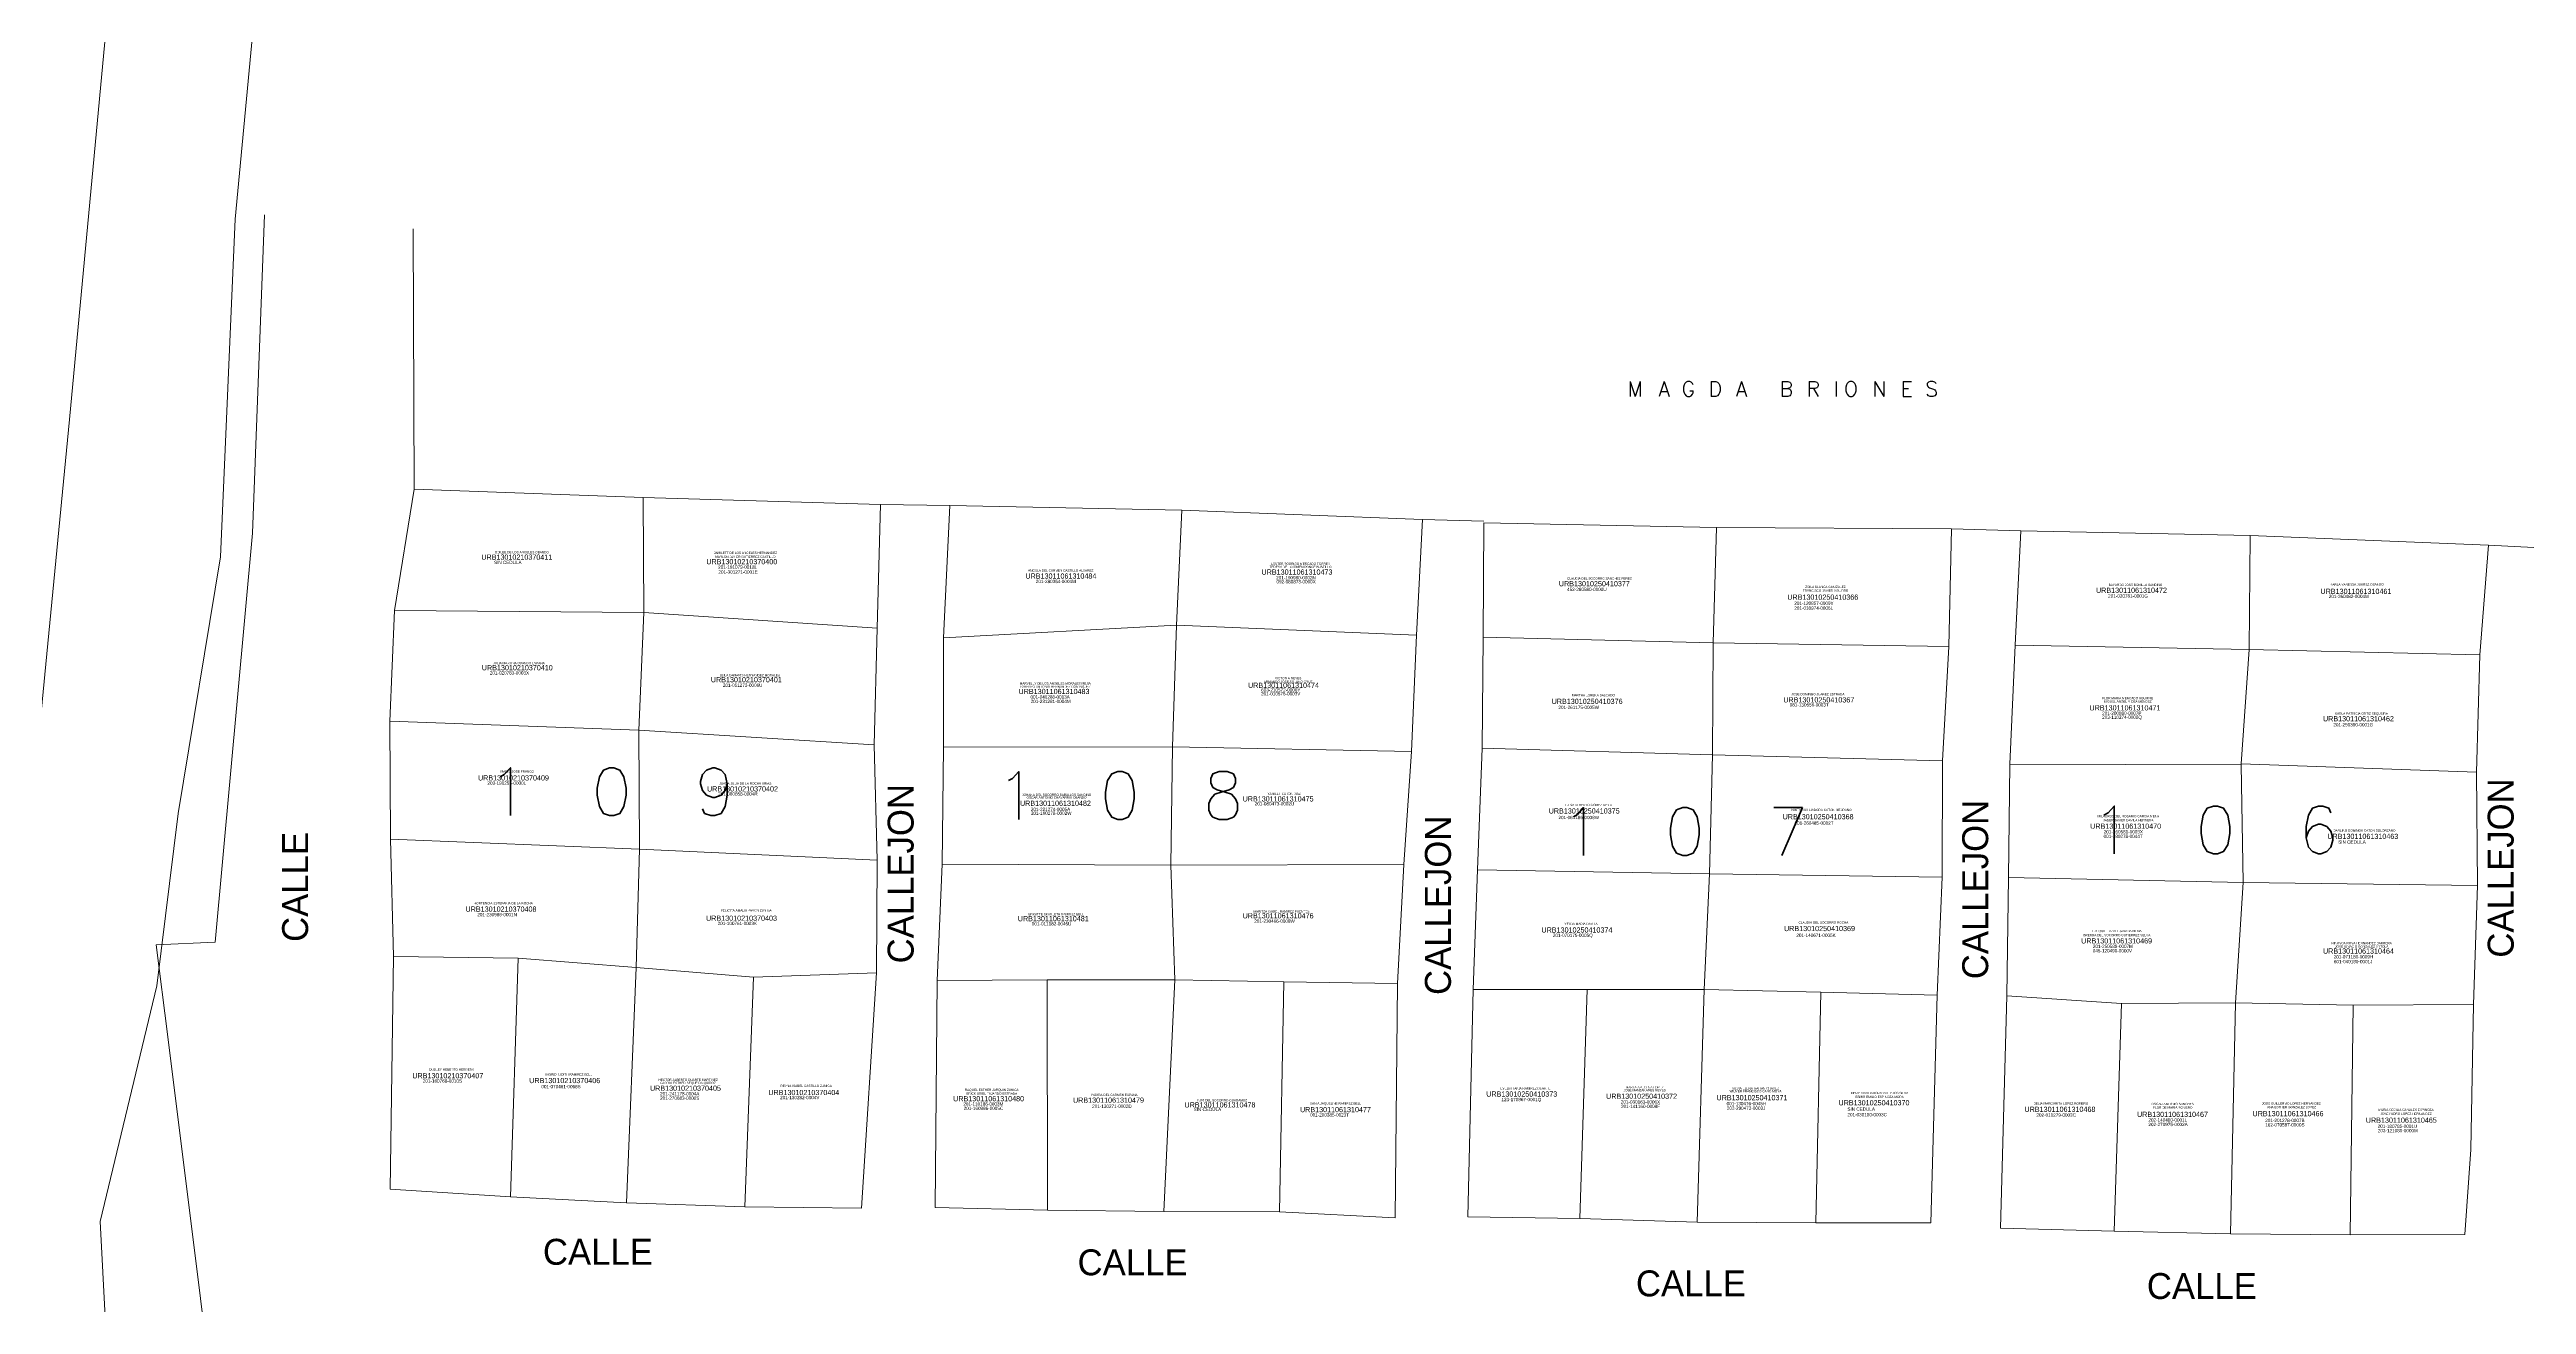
# Model space of a CAD drawing. Header units: metres. Extents: x 610261 to 617471, y 1314831 to 1317846.
# Drawn here: x 617148.4 to 617327.3, y 1316939 to 1317029.7 of the extents above; entities that cross this region are included whole.
import ezdxf

# ---------------------------------------------------------------- set-up
doc = ezdxf.new("R2010")
doc.units = ezdxf.units.M
for name, color, linetype, lineweight in [('101', 3, 'Continuous', 0), ('1ER CEDULA', 7, 'Continuous', 0), ('1ER PROPIETARIO', 150, 'Continuous', 0), ('2DA CEDULA', 7, 'Continuous', 0), ('2DO PROPIETARIO', 7, 'Continuous', 0), ('486', 7, 'Continuous', 0), ('4861', 7, 'Continuous', 0), ('CALLES', 7, 'Continuous', 0), ('COLINDANCIAS', 7, 'Continuous', 0), ('NumMZLote', 172, 'Continuous', 0)]:
    doc.layers.add(name, color=color, linetype=linetype, lineweight=lineweight)
doc.layers.add('2', color=1, linetype='Continuous')
doc.styles.add('Style-ENGINEERING', font='ENGINEERING.shx')
doc.styles.add('Style-Txt', font='txt_____.ttf')

msp = doc.modelspace()

# ---------------------------------------------------------------- linework, layer by layer
at = {"layer": '2', "linetype": 'Continuous', "lineweight": 0}
for points in [[(617211.93455, 1317598.94167), (617208.07855, 1317556.24567), (617209.06355, 1317525.99767), (617213.62355, 1317514.55367), (617213.83155, 1317470.32767), (617213.78955, 1317431.18567), (617215.55755, 1317420.76267), (617223.66255, 1317397.87667), (617229.98655, 1317371.43467), (617232.49255, 1317338.64467), (617230.94055, 1317312.97567), (617227.86455, 1317287.05367), (617211.32455, 1317262.41967), (617189.70455, 1317239.06367), (617175.19955, 1317215.95167), (617172.90155, 1317205.02567), (617162.66955, 1317139.20867), (617157.01755, 1317079.99367), (617149.82155, 1317002.98967), (617146.22555, 1316965.63067), (617141.61355, 1316929.03567)], [(617165.37555, 1317055.58367), (617161.77855, 1317017.46267), (617160.73555, 1316993.06267), (617157.66755, 1316974.51267), (617156.13055, 1316962.05967), (617152.04755, 1316945.03567), (617152.79455, 1316930.80067)]]:
    msp.add_lwpolyline(points, dxfattribs=at)
at = {"layer": '486', "linetype": 'Continuous', "lineweight": 0}
for points in [[(617191.30287, 1316989.04181), (617191.25555, 1316997.34167)], [(617229.77366, 1316988.13612), (617230.16955, 1316996.42667)], [(617268.77555, 1316995.18667), (617268.53783, 1316986.86006)], [(617307.31455, 1316994.61467), (617307.24652, 1316986.36495)], [(617173.30355, 1316989.19767), (617191.30287, 1316989.04181)], [(617190.94622, 1316980.54929), (617191.30287, 1316989.04181)], [(617191.30287, 1316989.04181), (617208.15055, 1316987.91167)], [(617212.94855, 1316987.22067), (617229.77366, 1316988.13612)], [(617229.77366, 1316988.13612), (617229.4915, 1316979.34064)], [(617229.77366, 1316988.13612), (617247.10255, 1316987.39867)], [(617268.53783, 1316986.86006), (617251.9128, 1316987.26685)], [(617268.53783, 1316986.86006), (617268.49232, 1316978.75019)], [(617268.53783, 1316986.86006), (617285.53955, 1316986.58967)], [(617307.24652, 1316986.36495), (617290.34955, 1316986.68467)], [(617307.24652, 1316986.36495), (617306.67301, 1316978.11486)], [(617307.24652, 1316986.36495), (617323.90055, 1316985.97767)], [(617172.95755, 1316981.18767), (617190.94622, 1316980.54929)], [(617207.92655, 1316979.46867), (617190.94622, 1316980.54929)], [(617190.98337, 1316971.94937), (617190.94622, 1316980.54929)], [(617229.4915, 1316979.34064), (617212.94155, 1316979.30267)], [(617229.4915, 1316979.34064), (617229.35932, 1316970.78166)], [(617246.73255, 1316978.99967), (617229.4915, 1316979.34064)], [(617268.49232, 1316978.75019), (617251.85955, 1316979.24067)], [(617268.49232, 1316978.75019), (617268.25728, 1316970.16341)], [(617285.09855, 1316978.32767), (617268.49232, 1316978.75019)], [(617306.66746, 1316978.03505), (617289.96755, 1316978.08767)], [(617306.67301, 1316978.11486), (617306.66746, 1316978.03505)], [(617306.66746, 1316978.03505), (617306.79788, 1316969.53605)], [(617323.64855, 1316977.49867), (617306.67301, 1316978.11486)], [(617172.99755, 1316972.66367), (617190.98337, 1316971.94937)], [(617190.74425, 1316963.3791), (617190.98337, 1316971.94937)], [(617190.98337, 1316971.94937), (617208.16255, 1316971.14667)], [(617229.35932, 1316970.78166), (617212.85955, 1316970.86867)], [(617229.35932, 1316970.78166), (617246.19155, 1316970.84267)], [(617229.64233, 1316962.49209), (617229.35932, 1316970.78166)], [(617268.25728, 1316970.16341), (617251.51955, 1316970.43867)], [(617268.25728, 1316970.16341), (617267.87754, 1316961.80203)], [(617268.25728, 1316970.16341), (617285.07855, 1316969.91567)], [(617306.79788, 1316969.53605), (617289.85155, 1316969.88849)], [(617306.79788, 1316969.53605), (617306.2618, 1316960.84141)], [(617306.79788, 1316969.53605), (617323.72855, 1316969.31567)], [(617173.22255, 1316964.19567), (617182.22155, 1316964.06184)], [(617182.22155, 1316964.06184), (617181.66955, 1316946.82067)], [(617182.22155, 1316964.06184), (617190.74425, 1316963.3791)], [(617190.74425, 1316963.3791), (617190.04055, 1316946.39367)], [(617190.74425, 1316963.3791), (617199.21582, 1316962.68452)], [(617199.21582, 1316962.68452), (617198.60755, 1316946.09567)], [(617199.21582, 1316962.68452), (617208.10655, 1316963.00767)], [(617212.49255, 1316962.44767), (617220.44234, 1316962.50467)], [(617220.44234, 1316962.50467), (617220.45555, 1316945.85467)], [(617220.44234, 1316962.50467), (617229.64233, 1316962.49209)], [(617229.64233, 1316962.49209), (617228.85355, 1316945.76067)], [(617229.64233, 1316962.49209), (617237.52865, 1316962.36294)], [(617237.52865, 1316962.36294), (617237.22055, 1316945.73167)], [(617237.52865, 1316962.36294), (617245.72755, 1316962.22867)], [(617259.43754, 1316961.79628), (617251.20755, 1316961.79067)], [(617259.43754, 1316961.79628), (617258.89255, 1316945.24767)], [(617267.87754, 1316961.80203), (617259.43754, 1316961.79628)], [(617267.87754, 1316961.80203), (617267.37055, 1316944.97967)], [(617267.87754, 1316961.80203), (617276.29512, 1316961.60029)], [(617276.29512, 1316961.60029), (617275.95355, 1316944.93767)], [(617276.29512, 1316961.60029), (617284.70755, 1316961.39867)], [(617289.73055, 1316961.33567), (617298.01202, 1316960.7814)], [(617298.01202, 1316960.7814), (617297.49055, 1316944.33967)], [(617298.01202, 1316960.7814), (617306.2618, 1316960.84141)], [(617306.2618, 1316960.84141), (617305.88455, 1316944.14567)], [(617306.2618, 1316960.84141), (617314.76003, 1316960.66814)], [(617314.76003, 1316960.66814), (617314.53455, 1316944.06967)], [(617314.76003, 1316960.66814), (617323.43555, 1316960.72667)]]:
    msp.add_lwpolyline(points, dxfattribs=at)
at = {"layer": '4861', "linetype": 'Continuous', "lineweight": 0}
for points in [[(617173.30355, 1316989.19767), (617174.71755, 1316997.94767), (617191.25555, 1316997.34167)], [(617191.25555, 1316997.34167), (617208.40255, 1316996.83667), (617208.15055, 1316987.91167)], [(617212.94855, 1316987.22067), (617213.40055, 1316996.76967), (617230.16955, 1316996.42667)], [(617230.16955, 1316996.42667), (617247.54155, 1316995.76567), (617247.10255, 1316987.39867)], [(617251.96755, 1316995.51667), (617251.9128, 1316987.26685)], [(617251.96755, 1316995.51667), (617268.77555, 1316995.18667)], [(617268.77555, 1316995.18667), (617285.74455, 1316995.09967)], [(617285.74455, 1316995.09967), (617285.53955, 1316986.58967)], [(617290.34955, 1316986.68467), (617290.75655, 1316994.93667), (617307.31455, 1316994.61467)], [(617307.31455, 1316994.61467), (617324.52655, 1316993.90267)], [(617323.90055, 1316985.97767), (617324.52655, 1316993.90267)], [(617172.95755, 1316981.18767), (617173.30355, 1316989.19767)], [(617208.15055, 1316987.91167), (617207.92655, 1316979.46867)], [(617212.94155, 1316979.30267), (617212.94855, 1316987.22067)], [(617247.10255, 1316987.39867), (617246.73255, 1316978.99967)], [(617251.9128, 1316987.26685), (617251.85955, 1316979.24067)], [(617285.53955, 1316986.58967), (617285.09855, 1316978.32767)], [(617289.96755, 1316978.08767), (617290.34955, 1316986.68467)], [(617323.64855, 1316977.49867), (617323.90055, 1316985.97767)], [(617172.99755, 1316972.66367), (617172.95755, 1316981.18767)], [(617207.92655, 1316979.46867), (617208.16255, 1316971.14667)], [(617212.85955, 1316970.86867), (617212.94155, 1316979.30267)], [(617246.73255, 1316978.99967), (617246.19155, 1316970.84267)], [(617251.85955, 1316979.24067), (617251.51955, 1316970.43867)], [(617285.09855, 1316978.32767), (617285.07855, 1316969.91567)], [(617289.85155, 1316969.88849), (617289.96755, 1316978.08767)], [(617323.72855, 1316969.31567), (617323.64855, 1316977.49867)], [(617173.22255, 1316964.19567), (617172.99755, 1316972.66367)], [(617208.16255, 1316971.14667), (617208.10655, 1316963.00767)], [(617212.49255, 1316962.44767), (617212.85955, 1316970.86867)], [(617246.19155, 1316970.84267), (617245.72755, 1316962.22867)], [(617251.51955, 1316970.43867), (617251.20755, 1316961.79067)], [(617285.07855, 1316969.91567), (617284.70755, 1316961.39867)], [(617289.73055, 1316961.33567), (617289.85155, 1316969.88849)], [(617323.43555, 1316960.72667), (617323.72855, 1316969.31567)], [(617172.98455, 1316947.36567), (617173.22255, 1316964.19567)], [(617208.10655, 1316963.00767), (617207.01155, 1316946.01067)], [(617212.35155, 1316946.04967), (617212.49255, 1316962.44767)], [(617245.72755, 1316962.22867), (617245.56355, 1316945.30567)], [(617251.20755, 1316961.79067), (617250.80155, 1316945.36867)], [(617284.70755, 1316961.39867), (617284.23955, 1316944.92767)], [(617289.28355, 1316944.56067), (617289.73055, 1316961.33567)], [(617314.53455, 1316944.06967), (617322.80855, 1316944.09067), (617323.25355, 1316950.24367), (617323.43555, 1316960.72667)], [(617181.66955, 1316946.82067), (617172.98455, 1316947.36567)], [(617190.04055, 1316946.39367), (617181.66955, 1316946.82067)], [(617198.60755, 1316946.09567), (617190.04055, 1316946.39367)], [(617207.01155, 1316946.01067), (617198.60755, 1316946.09567)], [(617220.45555, 1316945.85467), (617212.35155, 1316946.04967)], [(617228.85355, 1316945.76067), (617220.45555, 1316945.85467)], [(617237.22055, 1316945.73167), (617228.85355, 1316945.76067)], [(617245.56355, 1316945.30567), (617237.22055, 1316945.73167)], [(617258.89255, 1316945.24767), (617250.80155, 1316945.36867)], [(617267.37055, 1316944.97967), (617258.89255, 1316945.24767)], [(617275.95355, 1316944.93767), (617267.37055, 1316944.97967)], [(617284.23955, 1316944.92767), (617275.95355, 1316944.93767)], [(617289.28355, 1316944.56067), (617297.49055, 1316944.33967)], [(617297.49055, 1316944.33967), (617305.88455, 1316944.14567)], [(617305.88455, 1316944.14567), (617314.53455, 1316944.06967)]]:
    msp.add_lwpolyline(points, dxfattribs=at)
at = {"layer": 'CALLES', "linetype": 'Continuous', "lineweight": 0}
for points in [[(617164.52255, 1316891.42167), (617164.01655, 1316901.45967), (617156.92455, 1316958.38567), (617156.08255, 1316965.02567), (617160.33855, 1316965.22567), (617163.04855, 1316994.78667), (617163.91055, 1317017.77267)], [(617174.65655, 1317016.76867), (617174.71755, 1316997.94767)], [(617208.40255, 1316996.83667), (617213.40055, 1316996.76967)], [(617247.54155, 1316995.76567), (617251.97104, 1316995.64489)], [(617285.74455, 1316995.09967), (617290.75655, 1316994.93667)], [(617324.52655, 1316993.90267), (617328.72755, 1316993.69767)]]:
    msp.add_lwpolyline(points, dxfattribs=at)

# ---------------------------------------------------------------- texts
at = {"layer": '101', "linetype": 'Continuous', "lineweight": 0, "style": 'Style-ENGINEERING'}
for s, p in [('URB13010210370411', (617179.56758, 1316992.85755)), ('URB13010210370400', (617195.81445, 1316992.52881)), ('URB13011061310484', (617218.86112, 1316991.49067)), ('URB13011061310473', (617235.90942, 1316991.77918)), ('URB13010250410377', (617257.38728, 1316990.93564)), ('URB13011061310472', (617296.17873, 1316990.46354)), ('URB13011061310461', (617312.38773, 1316990.38485)), ('URB13010250410366', (617273.88479, 1316989.9652)), ('URB13010210370410', (617179.60219, 1316984.86389)), ('URB13010210370401', (617196.14319, 1316983.99877)), ('URB13011061310474', (617234.93898, 1316983.59599)), ('URB13011061310483', (617218.36279, 1316983.15011)), ('URB13010250410376', (617256.86272, 1316982.43772)), ('URB13010250410367', (617273.59628, 1316982.54263)), ('URB13011061310471', (617295.70662, 1316981.96561)), ('URB13011061310462', (617312.57132, 1316981.17877)), ('URB13010210370409', (617179.32535, 1316976.90482)), ('URB13010210370402', (617195.86635, 1316976.10892)), ('URB13011061310482', (617218.4677, 1316975.07184)), ('URB13011061310475', (617234.54556, 1316975.38658)), ('URB13010250410375', (617256.65289, 1316974.51682)), ('URB13010250410368', (617273.54383, 1316974.09717)), ('URB13011061310470', (617295.75908, 1316973.41524)), ('URB13011061310463', (617312.88606, 1316972.68085)), ('URB13010210370408', (617178.42563, 1316967.42316)), ('URB13010210370403', (617195.79715, 1316966.76567)), ('URB13011061310481', (617218.31033, 1316966.73129)), ('URB13011061310476', (617234.54556, 1316966.94111)), ('URB13010250410374', (617256.12833, 1316965.91398)), ('URB13010250410369', (617273.64874, 1316966.01889)), ('URB13011061310469', (617295.10337, 1316965.12714)), ('URB13011061310464', (617312.57132, 1316964.39275)), ('URB13010210370407', (617174.58452, 1316955.38075)), ('URB13010210370406', (617183.02804, 1316955.03471)), ('URB13010210370405', (617191.74841, 1316954.48103)), ('URB13010210370404', (617200.29575, 1316954.16959)), ('URB13011061310480', (617213.64172, 1316953.72212)), ('URB13011061310479', (617222.29701, 1316953.61721)), ('URB13011061310478', (617230.34906, 1316953.27624)), ('URB13011061310477', (617238.68961, 1316952.93528)), ('URB13010250410373', (617252.14165, 1316954.05885)), ('URB13010250410372', (617260.79694, 1316953.90149)), ('URB13010250410371', (617268.7703, 1316953.79657)), ('URB13010250410370', (617277.58296, 1316953.42938)), ('URB13011061310468', (617291.01178, 1316952.95727)), ('URB13011061310467', (617299.14251, 1316952.59008)), ('URB13011061310466', (617307.48306, 1316952.64253)), ('URB13011061310465', (617315.66625, 1316952.17043))]:
    msp.add_text(s, height=0.375, dxfattribs=at).set_placement(p)
at = {"layer": '1ER CEDULA', "linetype": 'Continuous', "lineweight": 0, "style": 'Style-ENGINEERING'}
for s, p in [('SIN CEDULA', (617180.48563, 1316992.54139)), ('201-191079-0012L', (617196.67194, 1316992.20833)), ('201-280354-0004M', (617219.61272, 1316991.16527)), ('201-190980-0002N', (617236.97447, 1316991.43755)), ('452-280580-0000U', (617257.98019, 1316990.59274)), ('201-010974-0006L', (617274.38821, 1316989.24139)), ('201-020781-0001G', (617297.05446, 1316990.11847)), ('201-260482-0004M', (617312.99075, 1316990.08644)), ('201-020783-0003X', (617180.17852, 1316984.56071)), ('201-051273-0006U', (617197.01366, 1316983.66964)), ('001-040288-0013A', (617219.22833, 1316982.82074)), ('201-010576-0003V', (617235.87735, 1316983.05298)), ('201-261175-0005W', (617257.35457, 1316982.06758)), ('081-130556-0003T', (617274.05454, 1316982.25109)), ('201-200880-0007P', (617296.62202, 1316981.64581)), ('201-250390-0001G', (617313.31909, 1316980.81296)), ('203-190255-0000L', (617180.00549, 1316976.59299)), ('201-080658-0004R', (617196.66762, 1316975.81439)), ('201-160278-0002W', (617219.26036, 1316974.42015)), ('201-080473-0002U', (617235.42088, 1316975.10085)), ('201-061186-0008W', (617257.35457, 1316974.10965)), ('201-260485-0002T', (617274.40489, 1316973.70925)), ('001-180278-0044T', (617296.72613, 1316972.74871)), ('SIN CEDULA', (617313.67145, 1316972.3403)), ('201-230986-0001N', (617179.2788, 1316967.09403)), ('201-100761-0003K', (617196.63301, 1316966.45384)), ('001-011182-0045U', (617219.32443, 1316966.42798)), ('201-230466-0008W', (617235.38885, 1316966.62018)), ('201-070175-0005Q', (617256.95417, 1316965.60117)), ('201-140671-0005K', (617274.53836, 1316965.60117)), ('201-250588-0007M', (617295.95334, 1316964.80059)), ('201-071180-0009H', (617313.34311, 1316964.04382)), ('201-160768-0010S', (617175.3382, 1316955.07325)), ('001-070481-0068S', (617183.90284, 1316954.66664)), ('201-270683-0000S', (617192.47613, 1316953.83181)), ('201-130282-0004V', (617201.14459, 1316953.87506)), ('201-110186-0003M', (617214.37537, 1316953.40667)), ('201-130271-0002D', (617223.68088, 1316953.24651)), ('SIN CEDULA', (617231.00837, 1316953.01427)), ('123-170867-0001Q', (617253.24213, 1316953.731)), ('201-141160-0008F', (617261.87574, 1316953.23884)), ('001-130476-0045H', (617269.5, 1316953.43904)), ('001-200385-0023T', (617239.41697, 1316952.62187)), ('201-030180-0003C', (617278.22537, 1316952.63825)), ('202-010279-0003C', (617291.87317, 1316952.60813)), ('202-270975-0002A', (617299.96143, 1316951.92743)), ('162-070587-0000S', (617308.40206, 1316951.90341)), ('201-180785-0001U', (617316.52236, 1316951.7993))]:
    msp.add_text(s, height=0.24, dxfattribs=at).set_placement(p)
at = {"layer": '1ER PROPIETARIO', "linetype": 'Continuous', "lineweight": 0, "char_height": 0.16384, "attachment_point": 5, "line_spacing_factor": 0.75, "style": 'Style-ENGINEERING'}
for s, insert in [('\\H0.163840;ODILEE DE LOS ANGELES OBANDO', (617182.49047, 1316993.40053)), ('\\H0.163840;JAMILETT DE LOS ANGELES HERNANDEZ', (617198.64218, 1316993.34863)), ('\\H0.163840;LESTER RODRIGO MERCADO TORRES ', (617238.73583, 1316992.56484)), ('\\H0.163840;ANGELA DEL CARMEN CASTILLO ALVAREZ ', (617221.41412, 1316992.07634)), ('\\H0.163840;CLAUDIA DEL SOCORRO SANCHEZ PEREZ', (617260.31789, 1316991.49975)), ('\\H0.163840;BAYARDO JOSE BONILLA SANDINO ', (617299.02739, 1316991.03749)), ('\\H0.163840;KARLA VANESSA JUAREZ OBANDO', (617315.02774, 1316991.06953)), ('\\H0.163840;FRANCISCO JAVIER AGUIRRE ', (617276.64249, 1316990.62388)), ('\\H0.163840;JULIA MARTINA OBANDO ESPANA', (617182.28284, 1316985.38957)), ('\\H0.163840;LEILA DAMARIS HERNANDEZ MORALES ', (617198.96227, 1316984.50715)), ('\\H0.163840;MARVELLY DE LOS ANGELES MORALES MEJIA ', (617221.01371, 1316983.916)), ('\\H0.163840;ARMANDO JOSE SOLANO CRUZ', (617237.8309, 1316984.03612)), ('\\H0.163840;MARTHA LORENA SALGADO ', (617259.87578, 1316983.06635)), ('\\H0.163840;JOSE DOMINGO JUAREZ ESTRADA', (617276.09194, 1316983.14142)), ('\\H0.163840;FLOR MARIA MERCADO AGUIRRE ', (617298.46682, 1316982.85313)), ('\\H0.163840;KARLA PATRICIA ORTIZ SEQUEIRA ', (617315.34807, 1316981.71596)), ('\\H0.163840;MARIO JOSE FRANCO ', (617182.16173, 1316977.55162)), ('\\H0.163840;JUANA JULIA DE LA ROCHA ARIAS ', (617198.63353, 1316976.6865)), ('\\H0.163840;OSCAR ANTONIO CHAVARRIA OBANDO ', (617221.10981, 1316975.67558)), ('\\H0.163840;YAMILET CATON DIAZ', (617237.54261, 1316975.94786)), ('\\H0.163840;LUISA ALBERTO GOMEZ MEJIA ', (617259.54212, 1316975.13344)), ('\\H0.163840;NINFA AUXILIADORA CATON MEDRANO', (617276.35888, 1316974.77475)), ('\\H0.163840;JADER JAVIER DAVILA HERRERA ', (617298.51486, 1316974.02811)), ('\\H0.163840;DARLING DOMINGA CATON SOLORZANO', (617315.55628, 1316973.29135)), ('\\H0.163840;HORTENCIA ESTEFANIA DE LA ROCHA ', (617181.15819, 1316968.03535)), ('\\H0.163840;FELICITA AMALIA PAVON ZUNIGA', (617198.70273, 1316967.51628)), ('\\H0.163840;MARITZA ISABEL RAMIREZ FUENTES ', (617237.35041, 1316967.44316)), ('\\H0.163840;BRIGITTE SKARLETH RAMIREZ BELL', (617221.07778, 1316967.23495)), ('\\H0.163840;YELDA MARIA DAVILA ', (617258.99082, 1316966.53645)), ('\\H0.163840;CLAUDIA DEL SOCORRO ROCHA', (617276.49234, 1316966.64164)), ('\\H0.163840;EZEQUIEL AZAEL GARCIA MENA ', (617297.69803, 1316966.0039)), ('\\H0.163840;NINOSCA ROSA HERNANDEZ BARRERA', (617315.35608, 1316965.15504)), ('\\H0.163840;DUDLEY HEBERTO HERRERA ', (617177.4209, 1316956.01025)), ('\\H0.163840;INGRID JUDITH RAMIREZ BELL', (617185.88172, 1316955.6642)), ('\\H0.163840;GLORIA ESTHER SEQUEIRA QUIROZ', (617194.49827, 1316955.02402)), ('\\H0.163840;REYNA ISABEL CASTILLO ZUNIGA ', (617203.02831, 1316954.83369)), ('\\H0.163840;RAQUEL ESTHER JARQUIN ZUNIGA ', (617216.43303, 1316954.52596)), ('\\H0.163840;YADIRA DEL CARMEN ESPANA ', (617225.27407, 1316954.18161)), ('\\H0.163840;YURI DEL SOCORRO GUADAMUZ', (617233.05803, 1316953.79721)), ('\\H0.163840;VANIA JAQUELINE RAMIREZ BELL ', (617241.25841, 1316953.54095)), ('\\H0.163840;EVELIN TANIA RAMIREZ DUARTE ', (617254.97089, 1316954.6547)), ('\\H0.163840;JOSE MANZANARES REYES ', (617263.57947, 1316954.52123)), ('\\H0.163840;SILVIA ELENA GAITAN CHAVEZ', (617271.58746, 1316954.6547)), ('\\H0.163840;ESMIR EMILIO ESPINOZA MORA ', (617280.54638, 1316954.03741)), ('\\H0.163840;DELIA MARGARITA LOPEZ ROMERO ', (617293.64589, 1316953.55918)), ('\\H0.163840;FLOR DE MARIA ROMERO ', (617301.71814, 1316953.27089)), ('\\H0.163840;ANA ESTHER GONZALEZ LOPEZ ', (617310.30291, 1316953.30292)), ('\\H0.163840;MARIA CECILIA CANALES ESPINOZA ', (617318.56736, 1316953.11073))]:
    msp.add_mtext(s, dxfattribs=dict(at, insert=insert))
at = {"layer": '2DA CEDULA', "linetype": 'Continuous', "lineweight": 0, "style": 'Style-ENGINEERING'}
for s, p in [('201-301271-0001E', (617196.68924, 1316991.85363)), ('092-080873-0000X', (617236.99049, 1316991.14925)), ('201-120857-0009Y', (617274.38821, 1316989.59174)), ('201-231281-0004M', (617219.23634, 1316982.50041)), ('603-210572-0000Y', (617235.88536, 1316983.32526)), ('203-110274-0000Q', (617296.62202, 1316981.35751)), ('201-221274-0005A', (617219.25236, 1316974.70044)), ('201-260581-0003X', (617296.73414, 1316973.07705)), ('045-120490-0000V', (617295.94533, 1316964.48026)), ('601-040180-0001J', (617313.35913, 1316963.69946)), ('201-241178-0004A', (617192.47613, 1316954.14757)), ('201-160986-0005C', (617214.39939, 1316953.09435)), ('201-030163-0006X', (617261.85906, 1316953.55583)), ('202-290473-0003J', (617269.51669, 1316953.10538)), ('SIN CEDULA', (617278.22537, 1316953.03865)), ('202-140480-0001L', (617299.96143, 1316952.25577)), ('201-201278-0007B', (617308.40206, 1316952.22373)), ('203-121080-0000M', (617316.53037, 1316951.48698))]:
    msp.add_text(s, height=0.24, dxfattribs=at).set_placement(p)
at = {"layer": '2DO PROPIETARIO', "linetype": 'Continuous', "lineweight": 0, "char_height": 0.16384, "attachment_point": 5, "line_spacing_factor": 0.75, "style": 'Style-ENGINEERING'}
for s, insert in [('\\H0.163840;MARLON JAVIER GUTIERREZ CASTILLO', (617198.63353, 1316993.07179)), ('\\H0.163840;TERESA DEL CARMEN PONCE BUSTILLO ', (617238.72782, 1316992.3326)), ('\\H0.163840;ZOILA BLANCA CANIZALEZ', (617276.63415, 1316990.89081)), ('\\H0.163840;LORENZO ANTONIO HERNANDEZ DOMINGUEZ ', (617221.01371, 1316983.68376)), ('\\H0.163840;VICTORIA REYES ', (617237.83891, 1316984.29238)), ('\\H0.163840;MIGUEL ANGEL VIDEA MENDEZ ', (617298.46682, 1316982.61288)), ('\\H0.163840;JOHANA DEL SOCORRO SABALLOS SANDINO ', (617221.11782, 1316975.86777)), ('\\H0.163840;MILAGROS DEL ROSARIO GARCIA MENA ', (617298.51486, 1316974.32441)), ('\\H0.163840;BRENDA DEL SOCORRO GUTIERREZ SELVA', (617297.68201, 1316965.73163)), ('\\H0.163840;JOSE IGNACIO GONZALEZ ARTOLA ', (617315.36409, 1316964.89877)), ('\\H0.163840;HECTOR ALBERTO DUARTE MARTINEZ ', (617194.50692, 1316955.27057)), ('\\H0.163840;ERICK URIEL FAJARDO ESTRADA ', (617216.43303, 1316954.2777)), ('\\H0.163840;MARTA AZUCENA LOPEZ ', (617263.57947, 1316954.72977)), ('\\H0.163840;WILMER FRANCISCO CANO MOYA ', (617271.58746, 1316954.4545)), ('\\H0.163840;MERY AUXILIADORA VALLEJOS SILVA ', (617280.54638, 1316954.32103)), ('\\H0.163840;OSCAR ANTONIO SANCHES', (617301.71814, 1316953.52715)), ('\\H0.163840;JOSE GUILLERMO LOPEZ HERNANDEZ', (617310.2869, 1316953.56319)), ('\\H0.163840;JOSE ISIDRO LOPEZ HERNANDEZ', (617318.56736, 1316952.82243))]:
    msp.add_mtext(s, dxfattribs=dict(at, insert=insert))
at = {"layer": 'CALLES', "linetype": 'Continuous', "lineweight": 0, "style": 'Style-ENGINEERING'}
for s, p in [('CALLEJON', (617326.34287, 1316964.09779)), ('CALLEJON', (617210.78733, 1316963.68715)), ('CALLEJON', (617288.39212, 1316962.5459)), ('CALLE', (617167.05514, 1316965.24011)), ('CALLEJON', (617249.58973, 1316961.40465))]:
    msp.add_text(s, height=1.875, rotation=90, dxfattribs=at).set_placement(p)
for p in [(617184.01558, 1316941.90835), (617222.62777, 1316941.14752), (617262.95183, 1316939.62586), (617299.85214, 1316939.43565)]:
    msp.add_text('CALLE', height=1.875, dxfattribs=at).set_placement(p)
at = {"layer": 'COLINDANCIAS', "lineweight": 0, "insert": (617274.02088, 1317005.19966), "char_height": 1.08, "attachment_point": 5, "line_spacing_factor": 1.1, "style": 'Style-Txt'}
msp.add_mtext('\\T2.010943;MAGDA BRIONES', dxfattribs=at)
at = {"layer": 'NumMZLote', "linetype": 'Continuous', "lineweight": 0, "char_height": 3.456, "attachment_point": 5, "line_spacing_factor": 1.1, "style": 'Style-Txt'}
for s, insert in [('\\T2.516414;109', (617191.22521, 1316976.09097)), ('\\T2.516414;108', (617227.93522, 1316975.82146)), ('\\T2.516414;107', (617268.72924, 1316973.21602)), ('\\T2.516414;106', (617307.04832, 1316973.33152))]:
    msp.add_mtext(s, dxfattribs=dict(at, insert=insert))

doc.saveas('drawing.dxf')
